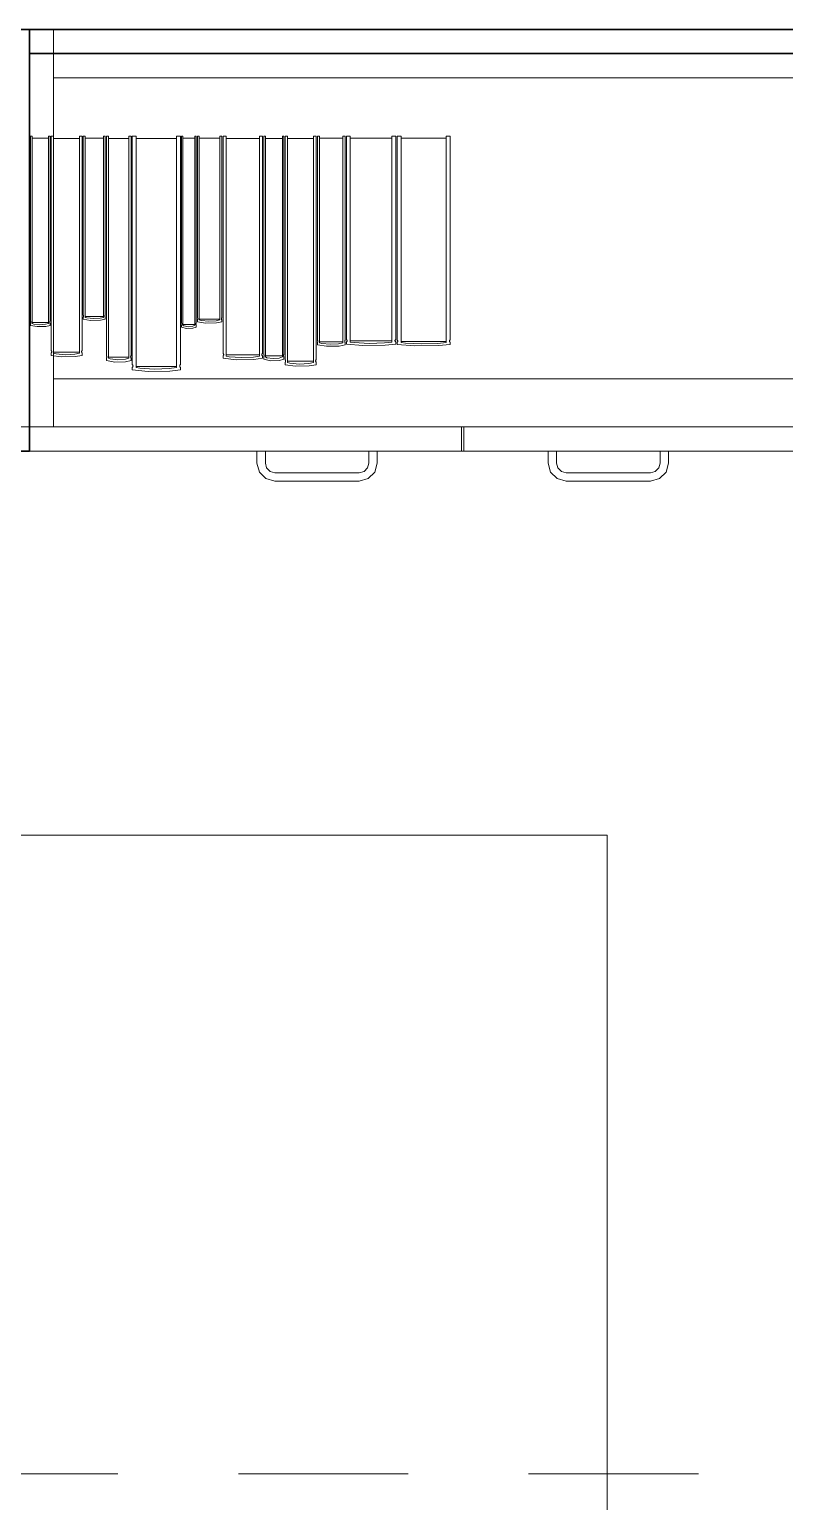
# Model space of a CAD drawing. Header units: inches. Extents: x -38 to 5698, y -33 to 92.
# Drawn here: x 197.531 to 198.158, y 17.377 to 18.599 of the extents above; entities that cross this region are included whole.
import ezdxf

# ---------------------------------------------------------------- set-up
doc = ezdxf.new("R2010")
doc.units = ezdxf.units.IN
doc.header["$MEASUREMENT"] = 0
doc.set_wipeout_variables(frame=1)
doc.linetypes.add('Hidden Line', pattern=[0.195611, 0.141111, -0.0545])
doc.linetypes.add('Wipeout_Contour', pattern=[1, 0, -1])
doc.layers.add('08 _ STR _ EXT _ 09 Vigas', color=7, linetype='Continuous')
doc.layers.add('Interior - Mobiliario', color=7, linetype='Continuous')

msp = doc.modelspace()

# ---------------------------------------------------------------- linework, layer by layer
at = {"layer": '08 _ STR _ EXT _ 09 Vigas', "color": 251, "linetype": 'Hidden Line', "lineweight": 13}
msp.add_line((194.57, 17.4), (215.07, 17.4), dxfattribs=at)
at = {"layer": 'Interior - Mobiliario', "color": 175, "linetype": 'Continuous', "lineweight": 13}
for p, q in [((197.5309, 18.5794), (198.9909, 18.5794)), ((197.5309, 18.2694), (197.5309, 18.5794)), ((198.9709, 18.5594), (197.5509, 18.5594)), ((197.5509, 18.3094), (197.5509, 18.5594)), ((197.5319, 18.3572), (197.5319, 18.5108)), ((197.5319, 18.5108), (197.5332, 18.5108)), ((197.5332, 18.5108), (197.5332, 18.3553)), ((197.5332, 18.5092), (197.5467, 18.5092)), ((197.5467, 18.3553), (197.5467, 18.5108)), ((197.5467, 18.5108), (197.548, 18.5108)), ((197.548, 18.5108), (197.548, 18.3572)), ((197.549, 18.3328), (197.549, 18.5108)), ((197.549, 18.5108), (197.551, 18.5108)), ((197.551, 18.5108), (197.551, 18.3306)), ((197.551, 18.509), (197.5726, 18.509)), ((197.5726, 18.3306), (197.5726, 18.5108)), ((197.5726, 18.5108), (197.5746, 18.5108)), ((197.5746, 18.5108), (197.5746, 18.3328)), ((197.5756, 18.3622), (197.5756, 18.5108)), ((197.5756, 18.5108), (197.5771, 18.5108)), ((197.5771, 18.5108), (197.5771, 18.3604)), ((197.5771, 18.5093), (197.5924, 18.5093)), ((197.5924, 18.3604), (197.5924, 18.5108)), ((197.5924, 18.5108), (197.5938, 18.5108)), ((197.5938, 18.5108), (197.5938, 18.3622)), ((197.5948, 18.3286), (197.5948, 18.5108)), ((197.5948, 18.5108), (197.5965, 18.5108)), ((197.5965, 18.5108), (197.5965, 18.3264)), ((197.5965, 18.5089), (197.6136, 18.5089)), ((197.6136, 18.3264), (197.6136, 18.5108)), ((197.6136, 18.5108), (197.6153, 18.5108)), ((197.6153, 18.5108), (197.6153, 18.3286)), ((197.6163, 18.321), (197.6163, 18.5108)), ((197.6163, 18.5108), (197.6195, 18.5108)), ((197.6195, 18.5108), (197.6195, 18.3187)), ((197.6195, 18.5089), (197.6531, 18.5089)), ((197.6531, 18.3187), (197.6531, 18.5108)), ((197.6531, 18.5108), (197.6563, 18.5108)), ((197.6563, 18.5108), (197.6563, 18.321)), ((197.6573, 18.3556), (197.6573, 18.5108)), ((197.6573, 18.5108), (197.6583, 18.5108)), ((197.6583, 18.5108), (197.6583, 18.3538)), ((197.6583, 18.5092), (197.6684, 18.5092)), ((197.6684, 18.3538), (197.6684, 18.5108)), ((197.6684, 18.5108), (197.6694, 18.5108)), ((197.6694, 18.5108), (197.6694, 18.3556)), ((197.6704, 18.3601), (197.6704, 18.5108)), ((197.6704, 18.5108), (197.672, 18.5108)), ((197.672, 18.5108), (197.672, 18.3582)), ((197.672, 18.5093), (197.6891, 18.5093)), ((197.6891, 18.3582), (197.6891, 18.5108)), ((197.6891, 18.5108), (197.6908, 18.5108)), ((197.6908, 18.5108), (197.6908, 18.3601)), ((197.6918, 18.3305), (197.6918, 18.5108)), ((197.6918, 18.5108), (197.6944, 18.5108)), ((197.6944, 18.5108), (197.6944, 18.3283)), ((197.6944, 18.5089), (197.7219, 18.5089)), ((197.7219, 18.3283), (197.7219, 18.5108)), ((197.7219, 18.5108), (197.7246, 18.5108)), ((197.7246, 18.5108), (197.7246, 18.3305)), ((197.7256, 18.3297), (197.7256, 18.5108)), ((197.7256, 18.5108), (197.7269, 18.5108)), ((197.7269, 18.5108), (197.7269, 18.3275)), ((197.7269, 18.5089), (197.741, 18.5089)), ((197.741, 18.3275), (197.741, 18.5108)), ((197.741, 18.5108), (197.7423, 18.5108)), ((197.7423, 18.5108), (197.7423, 18.3297)), ((197.7433, 18.3253), (197.7433, 18.5108)), ((197.7433, 18.5108), (197.7454, 18.5108)), ((197.7454, 18.5108), (197.7454, 18.323)), ((197.7454, 18.5089), (197.767, 18.5089)), ((197.767, 18.323), (197.767, 18.5108)), ((197.767, 18.5108), (197.7691, 18.5108)), ((197.7691, 18.5108), (197.7691, 18.3253)), ((197.7701, 18.3414), (197.7701, 18.5108)), ((197.7701, 18.5108), (197.7719, 18.5108)), ((197.7719, 18.5108), (197.7719, 18.3393)), ((197.7719, 18.5091), (197.7913, 18.5091)), ((197.7913, 18.3393), (197.7913, 18.5108)), ((197.7913, 18.5108), (197.7932, 18.5108)), ((197.7932, 18.5108), (197.7932, 18.3414)), ((197.7942, 18.342), (197.7942, 18.5108)), ((197.7942, 18.5108), (197.7974, 18.5108)), ((197.7974, 18.5108), (197.7974, 18.3399)), ((197.7974, 18.5091), (197.832, 18.5091)), ((197.832, 18.3399), (197.832, 18.5108)), ((197.832, 18.5108), (197.8353, 18.5108)), ((197.8353, 18.5108), (197.8353, 18.342)), ((197.8363, 18.3416), (197.8363, 18.5108)), ((197.8363, 18.5108), (197.8398, 18.5108)), ((197.8398, 18.5108), (197.8398, 18.3396)), ((197.8398, 18.5091), (197.877, 18.5091)), ((197.877, 18.3396), (197.877, 18.5108)), ((197.877, 18.5108), (197.8805, 18.5108)), ((197.8805, 18.5108), (197.8805, 18.3416)), ((197.5757, 18.3621), (197.5756, 18.3622)), ((197.5756, 18.3605), (197.5757, 18.3606)), ((197.5756, 18.3588), (197.5756, 18.3605)), ((197.5758, 18.3619), (197.5757, 18.3621)), ((197.5757, 18.3606), (197.5758, 18.3608)), ((197.5759, 18.3617), (197.5758, 18.3619)), ((197.5758, 18.3608), (197.5759, 18.361)), ((197.5759, 18.3615), (197.5759, 18.3617)), ((197.5759, 18.3612), (197.5759, 18.3615)), ((197.5759, 18.361), (197.5759, 18.3612)), ((197.5924, 18.3611), (197.5771, 18.3611)), ((197.5771, 18.3604), (197.5785, 18.3599)), ((197.5785, 18.3599), (197.5841, 18.3593)), ((197.5841, 18.3593), (197.5897, 18.3597)), ((197.5897, 18.3597), (197.5924, 18.3604)), ((197.5936, 18.3616), (197.5935, 18.3614)), ((197.5935, 18.3614), (197.5935, 18.3612)), ((197.5935, 18.3612), (197.5936, 18.361)), ((197.5937, 18.3621), (197.5936, 18.3619)), ((197.5936, 18.3619), (197.5936, 18.3616)), ((197.5936, 18.361), (197.5937, 18.3608)), ((197.5938, 18.3622), (197.5937, 18.3621)), ((197.5937, 18.3608), (197.5938, 18.3606)), ((197.5938, 18.3606), (197.5938, 18.3605)), ((197.5938, 18.3605), (197.5938, 18.3588)), ((197.6705, 18.36), (197.6704, 18.3601)), ((197.6706, 18.3598), (197.6705, 18.36)), ((197.6707, 18.3596), (197.6706, 18.3598)), ((197.6707, 18.3593), (197.6707, 18.3596)), ((197.6905, 18.3597), (197.6904, 18.3595)), ((197.6904, 18.3595), (197.6904, 18.3593)), ((197.6906, 18.3599), (197.6905, 18.3597)), ((197.6908, 18.3601), (197.6906, 18.3599)), ((197.5319, 18.3571), (197.5319, 18.3572)), ((197.532, 18.3569), (197.5319, 18.3571)), ((197.5319, 18.3554), (197.532, 18.3556)), ((197.5319, 18.3537), (197.5319, 18.3554)), ((197.5372, 18.3527), (197.5319, 18.3537)), ((197.5321, 18.3567), (197.532, 18.3569)), ((197.532, 18.3558), (197.5321, 18.356)), ((197.532, 18.3556), (197.532, 18.3558)), ((197.5321, 18.3565), (197.5321, 18.3567)), ((197.5321, 18.3562), (197.5321, 18.3565)), ((197.5321, 18.356), (197.5321, 18.3562)), ((197.5467, 18.3561), (197.5332, 18.3561)), ((197.5332, 18.3553), (197.5344, 18.3548)), ((197.5344, 18.3548), (197.5393, 18.3542)), ((197.5445, 18.3529), (197.5372, 18.3527)), ((197.5393, 18.3542), (197.5443, 18.3546)), ((197.5443, 18.3546), (197.5467, 18.3553)), ((197.548, 18.3537), (197.5445, 18.3529)), ((197.5478, 18.3569), (197.5477, 18.3566)), ((197.5477, 18.3566), (197.5477, 18.3564)), ((197.5477, 18.3564), (197.5477, 18.3562)), ((197.5477, 18.3562), (197.5478, 18.3559)), ((197.5479, 18.3571), (197.5478, 18.3569)), ((197.5478, 18.3559), (197.5478, 18.3557)), ((197.5478, 18.3557), (197.5479, 18.3555)), ((197.548, 18.3572), (197.5479, 18.3571)), ((197.5479, 18.3555), (197.548, 18.3554)), ((197.548, 18.3554), (197.548, 18.3537)), ((197.5817, 18.3578), (197.5756, 18.3588)), ((197.5898, 18.358), (197.5817, 18.3578)), ((197.5938, 18.3588), (197.5898, 18.358)), ((197.6574, 18.3556), (197.6573, 18.3556)), ((197.6573, 18.3539), (197.6574, 18.354)), ((197.6573, 18.3522), (197.6573, 18.3539)), ((197.6613, 18.3511), (197.6573, 18.3522)), ((197.6575, 18.3554), (197.6574, 18.3556)), ((197.6574, 18.354), (197.6575, 18.3542)), ((197.6575, 18.3551), (197.6575, 18.3554)), ((197.6575, 18.3549), (197.6575, 18.3551)), ((197.6575, 18.3547), (197.6575, 18.3549)), ((197.6575, 18.3544), (197.6575, 18.3547)), ((197.6575, 18.3542), (197.6575, 18.3544)), ((197.6684, 18.3545), (197.6583, 18.3545)), ((197.6583, 18.3538), (197.6592, 18.3533)), ((197.6592, 18.3533), (197.6629, 18.3526)), ((197.6667, 18.3513), (197.6613, 18.3511)), ((197.6629, 18.3526), (197.6666, 18.353)), ((197.6666, 18.353), (197.6684, 18.3538)), ((197.6694, 18.3522), (197.6667, 18.3513)), ((197.6693, 18.3555), (197.6692, 18.3553)), ((197.6692, 18.3553), (197.6692, 18.3551)), ((197.6692, 18.3551), (197.6692, 18.3549)), ((197.6692, 18.3549), (197.6692, 18.3546)), ((197.6692, 18.3546), (197.6692, 18.3544)), ((197.6692, 18.3544), (197.6693, 18.3542)), ((197.6694, 18.3556), (197.6693, 18.3555)), ((197.6693, 18.3542), (197.6693, 18.354)), ((197.6693, 18.354), (197.6694, 18.3539)), ((197.6694, 18.3539), (197.6694, 18.3522)), ((197.6704, 18.3584), (197.6705, 18.3585)), ((197.6704, 18.3567), (197.6704, 18.3584)), ((197.6772, 18.3556), (197.6704, 18.3567)), ((197.6705, 18.3585), (197.6706, 18.3587)), ((197.6706, 18.3587), (197.6707, 18.3589)), ((197.6707, 18.3591), (197.6707, 18.3593)), ((197.6707, 18.3589), (197.6707, 18.3591)), ((197.6891, 18.359), (197.672, 18.359)), ((197.672, 18.3582), (197.6735, 18.3578)), ((197.6735, 18.3578), (197.6798, 18.3571)), ((197.6863, 18.3558), (197.6772, 18.3556)), ((197.6798, 18.3571), (197.6861, 18.3575)), ((197.6861, 18.3575), (197.6891, 18.3582)), ((197.6908, 18.3567), (197.6863, 18.3558)), ((197.6904, 18.3593), (197.6904, 18.3591)), ((197.6904, 18.3591), (197.6905, 18.3588)), ((197.6905, 18.3588), (197.6905, 18.3586)), ((197.6905, 18.3586), (197.6907, 18.3584)), ((197.6907, 18.3584), (197.6908, 18.3584)), ((197.6908, 18.3584), (197.6908, 18.3567)), ((197.7701, 18.3413), (197.7701, 18.3414)), ((197.7703, 18.3411), (197.7701, 18.3413)), ((197.7701, 18.3395), (197.7702, 18.3396)), ((197.7701, 18.3376), (197.7701, 18.3395)), ((197.7778, 18.3364), (197.7701, 18.3376)), ((197.7702, 18.3396), (197.7703, 18.3398)), ((197.7704, 18.3408), (197.7703, 18.3411)), ((197.7703, 18.3398), (197.7704, 18.3401)), ((197.7704, 18.3406), (197.7704, 18.3408)), ((197.7704, 18.3403), (197.7704, 18.3406)), ((197.7704, 18.3401), (197.7704, 18.3403)), ((197.7913, 18.3402), (197.7719, 18.3402)), ((197.7719, 18.3393), (197.7737, 18.3388)), ((197.7737, 18.3388), (197.7807, 18.3381)), ((197.7881, 18.3366), (197.7778, 18.3364)), ((197.7807, 18.3381), (197.7878, 18.3385)), ((197.7878, 18.3385), (197.7913, 18.3393)), ((197.7932, 18.3376), (197.7881, 18.3366)), ((197.7929, 18.341), (197.7928, 18.3408)), ((197.7928, 18.3408), (197.7928, 18.3405)), ((197.7928, 18.3405), (197.7928, 18.3403)), ((197.7928, 18.3403), (197.7928, 18.34)), ((197.7928, 18.34), (197.7929, 18.3398)), ((197.793, 18.3412), (197.7929, 18.341)), ((197.7929, 18.3398), (197.7931, 18.3396)), ((197.7932, 18.3414), (197.793, 18.3412)), ((197.7931, 18.3396), (197.7932, 18.3395)), ((197.7932, 18.3395), (197.7932, 18.3376)), ((197.7943, 18.3419), (197.7942, 18.342)), ((197.7942, 18.3401), (197.7944, 18.3402)), ((197.7942, 18.3382), (197.7942, 18.3401)), ((197.8079, 18.337), (197.7942, 18.3382)), ((197.7946, 18.3416), (197.7943, 18.3419)), ((197.7944, 18.3402), (197.7946, 18.3404)), ((197.7947, 18.3414), (197.7946, 18.3416)), ((197.7946, 18.3404), (197.7948, 18.3407)), ((197.7948, 18.3412), (197.7947, 18.3414)), ((197.7948, 18.3409), (197.7948, 18.3412)), ((197.7948, 18.3407), (197.7948, 18.3409)), ((197.832, 18.3408), (197.7974, 18.3408)), ((197.7974, 18.3399), (197.8006, 18.3394)), ((197.8006, 18.3394), (197.8132, 18.3387)), ((197.8263, 18.3372), (197.8079, 18.337)), ((197.8132, 18.3387), (197.8259, 18.3391)), ((197.8259, 18.3391), (197.832, 18.3399)), ((197.8353, 18.3382), (197.8263, 18.3372)), ((197.8347, 18.3414), (197.8346, 18.3411)), ((197.8346, 18.3411), (197.8346, 18.3409)), ((197.8346, 18.3409), (197.8347, 18.3406)), ((197.8349, 18.3416), (197.8347, 18.3414)), ((197.8347, 18.3406), (197.8349, 18.3404)), ((197.8351, 18.3418), (197.8349, 18.3416)), ((197.8349, 18.3404), (197.8351, 18.3401)), ((197.8353, 18.342), (197.8351, 18.3418)), ((197.8351, 18.3401), (197.8353, 18.3401)), ((197.8353, 18.3401), (197.8353, 18.3382)), ((197.8365, 18.3415), (197.8363, 18.3416)), ((197.8363, 18.3397), (197.8365, 18.3399)), ((197.8363, 18.3378), (197.8363, 18.3397)), ((197.851, 18.3367), (197.8363, 18.3378)), ((197.8367, 18.3413), (197.8365, 18.3415)), ((197.8365, 18.3399), (197.8368, 18.3401)), ((197.8369, 18.3411), (197.8367, 18.3413)), ((197.8368, 18.3401), (197.837, 18.3403)), ((197.837, 18.3408), (197.8369, 18.3411)), ((197.837, 18.3406), (197.837, 18.3408)), ((197.837, 18.3403), (197.837, 18.3406)), ((197.877, 18.3404), (197.8398, 18.3404)), ((197.8398, 18.3396), (197.8432, 18.339)), ((197.8432, 18.339), (197.8567, 18.3383)), ((197.8708, 18.3369), (197.851, 18.3367)), ((197.8567, 18.3383), (197.8703, 18.3388)), ((197.8703, 18.3388), (197.877, 18.3396)), ((197.8805, 18.3378), (197.8708, 18.3369)), ((197.88, 18.3413), (197.8798, 18.341)), ((197.8798, 18.341), (197.8798, 18.3408)), ((197.8798, 18.3408), (197.8798, 18.3405)), ((197.8798, 18.3405), (197.8799, 18.3403)), ((197.8799, 18.3403), (197.8801, 18.34)), ((197.8803, 18.3415), (197.88, 18.3413)), ((197.8801, 18.34), (197.8803, 18.3398)), ((197.8805, 18.3416), (197.8803, 18.3415)), ((197.8803, 18.3398), (197.8805, 18.3397)), ((197.8805, 18.3397), (197.8805, 18.3378)), ((197.5491, 18.3327), (197.549, 18.3328)), ((197.549, 18.3308), (197.5491, 18.3309)), ((197.549, 18.3288), (197.549, 18.3308)), ((197.5575, 18.3276), (197.549, 18.3288)), ((197.5492, 18.3325), (197.5491, 18.3327)), ((197.5491, 18.3309), (197.5493, 18.3312)), ((197.5493, 18.3322), (197.5492, 18.3325)), ((197.5494, 18.332), (197.5493, 18.3322)), ((197.5493, 18.3312), (197.5494, 18.3314)), ((197.5494, 18.3317), (197.5494, 18.332)), ((197.5494, 18.3314), (197.5494, 18.3317)), ((197.5726, 18.3315), (197.551, 18.3315)), ((197.551, 18.3306), (197.553, 18.3301)), ((197.553, 18.3301), (197.5608, 18.3293)), ((197.569, 18.3278), (197.5575, 18.3276)), ((197.5608, 18.3293), (197.5687, 18.3298)), ((197.5687, 18.3298), (197.5726, 18.3306)), ((197.5746, 18.3288), (197.569, 18.3278)), ((197.5743, 18.3322), (197.5742, 18.3319)), ((197.5742, 18.3319), (197.5742, 18.3316)), ((197.5742, 18.3316), (197.5743, 18.3314)), ((197.5744, 18.3324), (197.5743, 18.3322)), ((197.5743, 18.3314), (197.5744, 18.3311)), ((197.5745, 18.3327), (197.5744, 18.3324)), ((197.5744, 18.3311), (197.5745, 18.3309)), ((197.5746, 18.3328), (197.5745, 18.3327)), ((197.5745, 18.3309), (197.5746, 18.3308)), ((197.5746, 18.3308), (197.5746, 18.3288)), ((197.5949, 18.3285), (197.5948, 18.3286)), ((197.5948, 18.3266), (197.5949, 18.3267)), ((197.5948, 18.3246), (197.5948, 18.3266)), ((197.6017, 18.3233), (197.5948, 18.3246)), ((197.595, 18.3283), (197.5949, 18.3285)), ((197.5949, 18.3267), (197.5951, 18.327)), ((197.5951, 18.328), (197.595, 18.3283)), ((197.5952, 18.3278), (197.5951, 18.328)), ((197.5951, 18.3272), (197.5952, 18.3275)), ((197.5951, 18.327), (197.5951, 18.3272)), ((197.5952, 18.3275), (197.5952, 18.3278)), ((197.6136, 18.3273), (197.5965, 18.3273)), ((197.5965, 18.3264), (197.598, 18.3259)), ((197.598, 18.3259), (197.6043, 18.3251)), ((197.6108, 18.3235), (197.6017, 18.3233)), ((197.6043, 18.3251), (197.6106, 18.3256)), ((197.6106, 18.3256), (197.6136, 18.3264)), ((197.6153, 18.3246), (197.6108, 18.3235)), ((197.615, 18.328), (197.6149, 18.3277)), ((197.6149, 18.3277), (197.6149, 18.3274)), ((197.6149, 18.3274), (197.615, 18.3272)), ((197.6151, 18.3282), (197.615, 18.328)), ((197.615, 18.3272), (197.6151, 18.3269)), ((197.6152, 18.3285), (197.6151, 18.3282)), ((197.6151, 18.3269), (197.6152, 18.3267)), ((197.6153, 18.3286), (197.6152, 18.3285)), ((197.6152, 18.3267), (197.6153, 18.3266)), ((197.6153, 18.3266), (197.6153, 18.3246)), ((197.6919, 18.3304), (197.6918, 18.3305)), ((197.6918, 18.3285), (197.6919, 18.3286)), ((197.6918, 18.3265), (197.6918, 18.3285)), ((197.7027, 18.3252), (197.6918, 18.3265)), ((197.6921, 18.3302), (197.6919, 18.3304)), ((197.6919, 18.3286), (197.6921, 18.3288)), ((197.6922, 18.3299), (197.6921, 18.3302)), ((197.6921, 18.3288), (197.6922, 18.3291)), ((197.6923, 18.3296), (197.6922, 18.3299)), ((197.6922, 18.3291), (197.6923, 18.3294)), ((197.6923, 18.3294), (197.6923, 18.3296)), ((197.7219, 18.3292), (197.6944, 18.3292)), ((197.6944, 18.3283), (197.6969, 18.3277)), ((197.6969, 18.3277), (197.7069, 18.327)), ((197.7174, 18.3254), (197.7027, 18.3252)), ((197.7069, 18.327), (197.717, 18.3274)), ((197.717, 18.3274), (197.7219, 18.3283)), ((197.7246, 18.3265), (197.7174, 18.3254)), ((197.7241, 18.3299), (197.724, 18.3296)), ((197.724, 18.3296), (197.724, 18.3293)), ((197.724, 18.3293), (197.7241, 18.329)), ((197.7242, 18.3301), (197.7241, 18.3299)), ((197.7241, 18.329), (197.7242, 18.3288)), ((197.7244, 18.3303), (197.7242, 18.3301)), ((197.7242, 18.3288), (197.7244, 18.3286)), ((197.7246, 18.3305), (197.7244, 18.3303)), ((197.7244, 18.3286), (197.7246, 18.3285)), ((197.7246, 18.3285), (197.7246, 18.3265)), ((197.7256, 18.3296), (197.7256, 18.3297)), ((197.7257, 18.3294), (197.7256, 18.3296)), ((197.7256, 18.3278), (197.7257, 18.328)), ((197.7256, 18.3276), (197.7256, 18.3278)), ((197.7256, 18.3256), (197.7256, 18.3276)), ((197.7311, 18.3244), (197.7256, 18.3256)), ((197.7258, 18.3291), (197.7257, 18.3294)), ((197.7257, 18.328), (197.7258, 18.3283)), ((197.7258, 18.3288), (197.7258, 18.3291)), ((197.7258, 18.3286), (197.7258, 18.3288)), ((197.7258, 18.3283), (197.7258, 18.3286)), ((197.741, 18.3284), (197.7269, 18.3284)), ((197.7269, 18.3275), (197.7282, 18.3269)), ((197.7282, 18.3269), (197.7333, 18.3262)), ((197.7386, 18.3246), (197.7311, 18.3244)), ((197.7333, 18.3262), (197.7385, 18.3266)), ((197.7385, 18.3266), (197.741, 18.3275)), ((197.7423, 18.3256), (197.7386, 18.3246)), ((197.7421, 18.3291), (197.742, 18.3288)), ((197.742, 18.3288), (197.742, 18.3285)), ((197.742, 18.3285), (197.7421, 18.3282)), ((197.7422, 18.3295), (197.7421, 18.3293)), ((197.7421, 18.3293), (197.7421, 18.3291)), ((197.7421, 18.3282), (197.7421, 18.328)), ((197.7421, 18.328), (197.7423, 18.3278)), ((197.7423, 18.3297), (197.7422, 18.3295)), ((197.7423, 18.3278), (197.7423, 18.3276)), ((197.7423, 18.3276), (197.7423, 18.3256)), ((197.7434, 18.3252), (197.7433, 18.3253)), ((197.7433, 18.3232), (197.7435, 18.3233)), ((197.7433, 18.3211), (197.7433, 18.3232)), ((197.7436, 18.3249), (197.7434, 18.3252)), ((197.7435, 18.3233), (197.7436, 18.3236)), ((197.7437, 18.3247), (197.7436, 18.3249)), ((197.7436, 18.3236), (197.7437, 18.3238)), ((197.7437, 18.3244), (197.7437, 18.3247)), ((197.7437, 18.3241), (197.7437, 18.3244)), ((197.7437, 18.3238), (197.7437, 18.3241)), ((197.767, 18.3239), (197.7454, 18.3239)), ((197.7454, 18.323), (197.7473, 18.3224)), ((197.7631, 18.3221), (197.767, 18.323)), ((197.7687, 18.3246), (197.7686, 18.3243)), ((197.7686, 18.3243), (197.7686, 18.324)), ((197.7686, 18.324), (197.7687, 18.3238)), ((197.7688, 18.3249), (197.7687, 18.3246)), ((197.7687, 18.3238), (197.7688, 18.3235)), ((197.7689, 18.3251), (197.7688, 18.3249)), ((197.7688, 18.3235), (197.769, 18.3233)), ((197.7691, 18.3253), (197.7689, 18.3251)), ((197.769, 18.3233), (197.7691, 18.3232)), ((197.7691, 18.3232), (197.7691, 18.3211)), ((197.6164, 18.3209), (197.6163, 18.321)), ((197.6163, 18.3189), (197.6165, 18.3191)), ((197.6163, 18.3168), (197.6163, 18.3189)), ((197.6296, 18.3155), (197.6163, 18.3168)), ((197.6167, 18.3207), (197.6164, 18.3209)), ((197.6165, 18.3191), (197.6167, 18.3193)), ((197.6169, 18.3204), (197.6167, 18.3207)), ((197.6167, 18.3193), (197.6169, 18.3196)), ((197.6169, 18.3201), (197.6169, 18.3204)), ((197.617, 18.3199), (197.6169, 18.3201)), ((197.6169, 18.3196), (197.617, 18.3199)), ((197.6531, 18.3197), (197.6195, 18.3197)), ((197.6195, 18.3187), (197.6225, 18.3181)), ((197.6225, 18.3181), (197.6348, 18.3173)), ((197.6476, 18.3157), (197.6296, 18.3155)), ((197.6348, 18.3173), (197.6471, 18.3178)), ((197.6471, 18.3178), (197.6531, 18.3187)), ((197.6563, 18.3168), (197.6476, 18.3157)), ((197.6559, 18.3206), (197.6557, 18.3204)), ((197.6557, 18.3204), (197.6557, 18.3201)), ((197.6557, 18.3201), (197.6557, 18.3198)), ((197.6557, 18.3198), (197.6558, 18.3195)), ((197.6558, 18.3195), (197.6559, 18.3192)), ((197.6561, 18.3209), (197.6559, 18.3206)), ((197.6559, 18.3192), (197.6562, 18.319)), ((197.6563, 18.321), (197.6561, 18.3209)), ((197.6562, 18.319), (197.6563, 18.3189)), ((197.6563, 18.3189), (197.6563, 18.3168)), ((197.7519, 18.3198), (197.7433, 18.3211)), ((197.7473, 18.3224), (197.7552, 18.3216)), ((197.7634, 18.3201), (197.7519, 18.3198)), ((197.7552, 18.3216), (197.7631, 18.3221)), ((197.7691, 18.3211), (197.7634, 18.3201)), ((197.5509, 18.2694), (197.5509, 18.3094)), ((197.5509, 18.3094), (198.9709, 18.3094)), ((197.5509, 18.2694), (197.5109, 18.2694)), ((198.9909, 18.2694), (197.5309, 18.2694)), ((198.9909, 18.2694), (197.5309, 18.2694)), ((198.9909, 18.2694), (197.5309, 18.2694)), ((197.5309, 18.2694), (197.8899, 18.2694)), ((197.5309, 18.2494), (197.5309, 18.2694)), ((198.9709, 18.2694), (197.5509, 18.2694)), ((197.8899, 18.2494), (197.8899, 18.2694)), ((198.2509, 18.2694), (197.8919, 18.2694)), ((197.8919, 18.2494), (197.8919, 18.2694)), ((197.5309, 18.2494), (197.5109, 18.2494)), ((197.5109, 18.2494), (199.0109, 18.2494)), ((198.9909, 18.2494), (197.5309, 18.2494)), ((198.9909, 18.2494), (197.5309, 18.2494)), ((197.5309, 18.2494), (197.8899, 18.2494)), ((197.7199, 18.2394), (197.7199, 18.2494)), ((197.7199, 18.2494), (197.7269, 18.2494)), ((197.7269, 18.2494), (197.7269, 18.2394)), ((197.8129, 18.2494), (197.8199, 18.2494)), ((197.8129, 18.2394), (197.8129, 18.2494)), ((197.8199, 18.2494), (197.8199, 18.2394)), ((198.2509, 18.2494), (197.8919, 18.2494)), ((197.9619, 18.2494), (197.9619, 18.2394)), ((197.9689, 18.2494), (197.9619, 18.2494)), ((197.9689, 18.2394), (197.9689, 18.2494)), ((198.0549, 18.2494), (198.0549, 18.2394)), ((198.0619, 18.2494), (198.0549, 18.2494)), ((198.0619, 18.2394), (198.0619, 18.2494)), ((197.7219, 18.2319), (197.7199, 18.2394)), ((197.7269, 18.2394), (197.7279, 18.2354)), ((197.8118, 18.2354), (197.8129, 18.2394)), ((197.8199, 18.2394), (197.8179, 18.2319)), ((197.9619, 18.2394), (197.9639, 18.2319)), ((197.9699, 18.2354), (197.9689, 18.2394)), ((198.0549, 18.2394), (198.0538, 18.2354)), ((198.0599, 18.2319), (198.0619, 18.2394)), ((197.7274, 18.2265), (197.7219, 18.2319)), ((197.7349, 18.2244), (197.7274, 18.2265)), ((197.7279, 18.2354), (197.7309, 18.2325)), ((197.7309, 18.2325), (197.7349, 18.2314)), ((197.7349, 18.2314), (197.8049, 18.2314)), ((197.8049, 18.2314), (197.8089, 18.2325)), ((197.8124, 18.2265), (197.8049, 18.2244)), ((197.8089, 18.2325), (197.8118, 18.2354)), ((197.8179, 18.2319), (197.8124, 18.2265)), ((197.9639, 18.2319), (197.9694, 18.2265)), ((197.9694, 18.2265), (197.9769, 18.2244)), ((197.9729, 18.2325), (197.9699, 18.2354)), ((197.9769, 18.2314), (197.9729, 18.2325)), ((198.0469, 18.2314), (197.9769, 18.2314)), ((198.0509, 18.2325), (198.0469, 18.2314)), ((198.0469, 18.2244), (198.0544, 18.2265)), ((198.0538, 18.2354), (198.0509, 18.2325)), ((198.0544, 18.2265), (198.0599, 18.2319)), ((197.8049, 18.2244), (197.7349, 18.2244)), ((197.9769, 18.2244), (198.0469, 18.2244))]:
    msp.add_line(p, q, dxfattribs=at)
at = {"layer": 'Interior - Mobiliario', "color": 175, "linetype": 'Continuous', "lineweight": 30}
msp.add_line((197.5109, 18.2494), (197.5309, 18.2494), dxfattribs=at)
at = {"layer": 'Interior - Mobiliario', "color": 175, "linetype": 'Continuous', "lineweight": 13, "flags": 128}
msp.add_lwpolyline([(197.5109, 16.6305), (199.0109, 16.6305), (199.0109, 17.2305), (198.0109, 17.2305), (198.0109, 17.9305), (197.5109, 17.9305)], close=True, dxfattribs=at)

# ---------------------------------------------------------------- next in the draw order: wipeouts: each hides what was drawn before it
at = {"color": 254, "linetype": 'Wipeout_Contour', "lineweight": 0, "ltscale": 6485.942123}
msp.add_wipeout([(198.9909, 18.5794), (198.9909, 18.5994), (197.5309, 18.5994), (197.5309, 18.5794)], dxfattribs=at).dxf.layer = 'Interior - Mobiliario'

# ---------------------------------------------------------------- next in the draw order: linework, layer by layer
at = {"layer": 'Interior - Mobiliario', "color": 175, "linetype": 'Continuous', "lineweight": 30}
for p, q in [((197.5109, 18.5994), (197.5309, 18.5994)), ((197.5309, 18.5794), (197.5309, 18.5994)), ((197.5309, 18.5994), (198.9909, 18.5994)), ((197.5309, 18.2494), (197.5309, 18.5994)), ((197.5309, 18.5794), (198.9909, 18.5794))]:
    msp.add_line(p, q, dxfattribs=at)
at = {"layer": 'Interior - Mobiliario', "color": 175, "linetype": 'Continuous', "lineweight": 13}
for p, q in [((197.5109, 18.5994), (197.5309, 18.5994)), ((197.5109, 18.5994), (197.5509, 18.5994)), ((199.0109, 18.5994), (197.5109, 18.5994)), ((197.5309, 18.5994), (198.9909, 18.5994)), ((197.5309, 18.5794), (197.5309, 18.5994)), ((197.5309, 18.5994), (197.5309, 18.2494)), ((197.5309, 18.5994), (198.9909, 18.5994)), ((197.5309, 18.2494), (197.5309, 18.5994)), ((197.5509, 18.5994), (198.9709, 18.5994)), ((197.5509, 18.5594), (197.5509, 18.5994)), ((198.9909, 18.5794), (197.5309, 18.5794)), ((197.5309, 18.5794), (198.9909, 18.5794)), ((197.5309, 18.2494), (197.5309, 18.5794)), ((197.5309, 18.5794), (198.9909, 18.5794)), ((197.5309, 18.2694), (197.5309, 18.5794)), ((197.5309, 18.5794), (198.9909, 18.5794)), ((197.5309, 18.2694), (197.5309, 18.5794))]:
    msp.add_line(p, q, dxfattribs=at)

doc.saveas('drawing.dxf')
